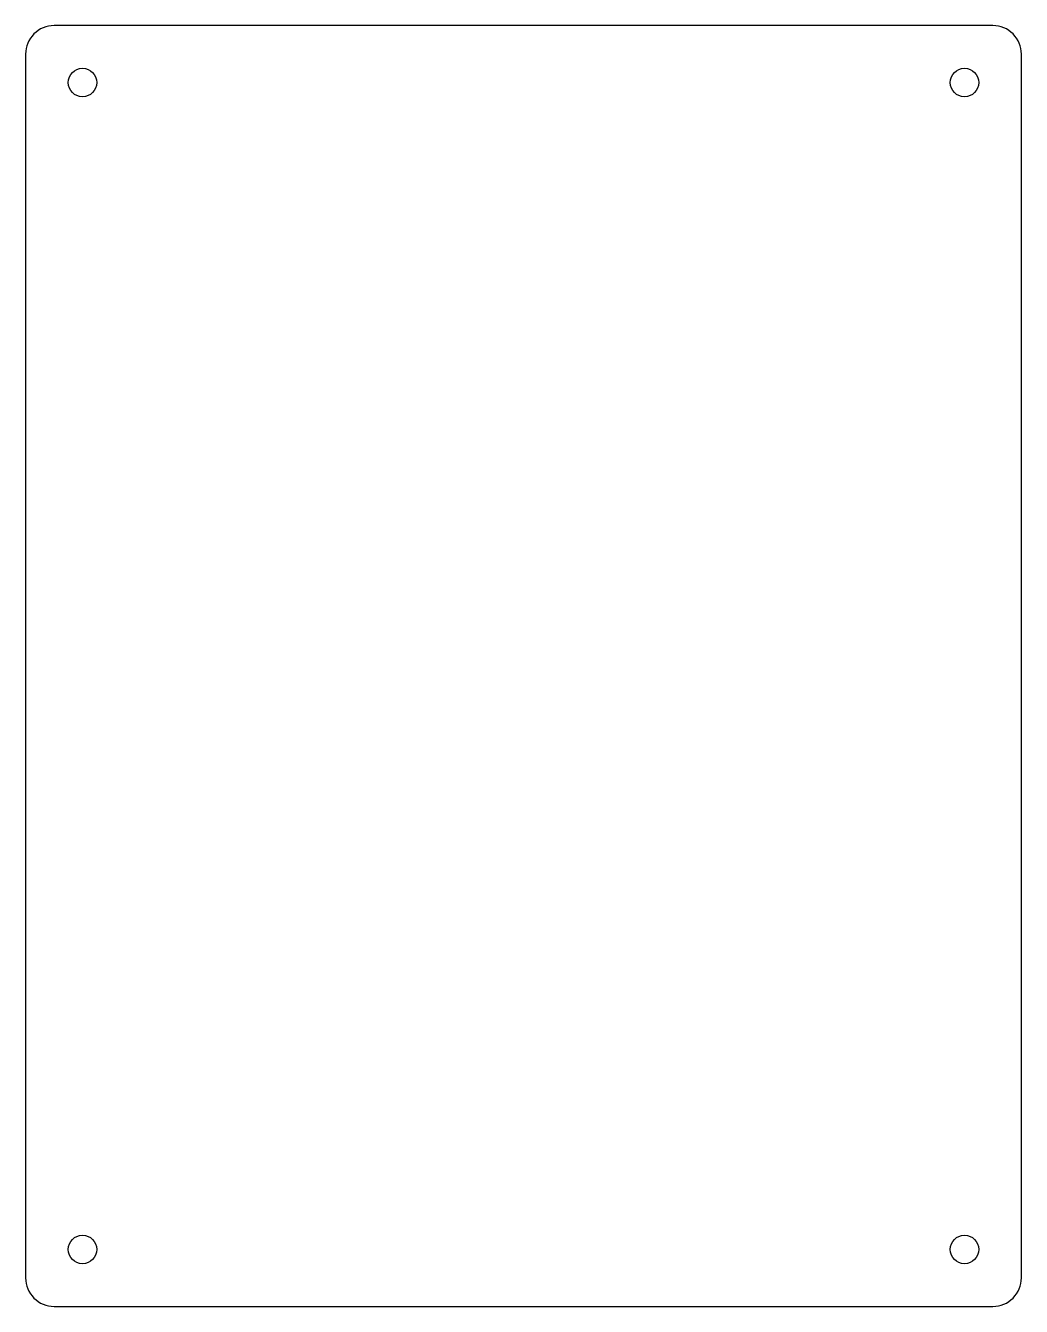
# Model space of a CAD drawing. Header units: millimetres. Extents: x -35 to 35, y -45 to 45.
import ezdxf

# ---------------------------------------------------------------- set-up
doc = ezdxf.new("R2010")
doc.units = ezdxf.units.MM
doc.layers.get('0').update_dxf_attribs({"linetype": 'CONTINUOUS'})

msp = doc.modelspace()

# ---------------------------------------------------------------- linework, layer by layer
msp.add_lwpolyline([(-35, -43, 0.414214), (-33, -45), (33, -45, 0.414214), (35, -43), (35, 43, 0.414214), (33, 45), (-33, 45, 0.414214), (-35, 43)], format="xyb", close=True)
for centre in [(-31, 41), (31, 41), (-31, -41), (31, -41)]:
    msp.add_circle(centre, 1)

doc.saveas('drawing.dxf')
